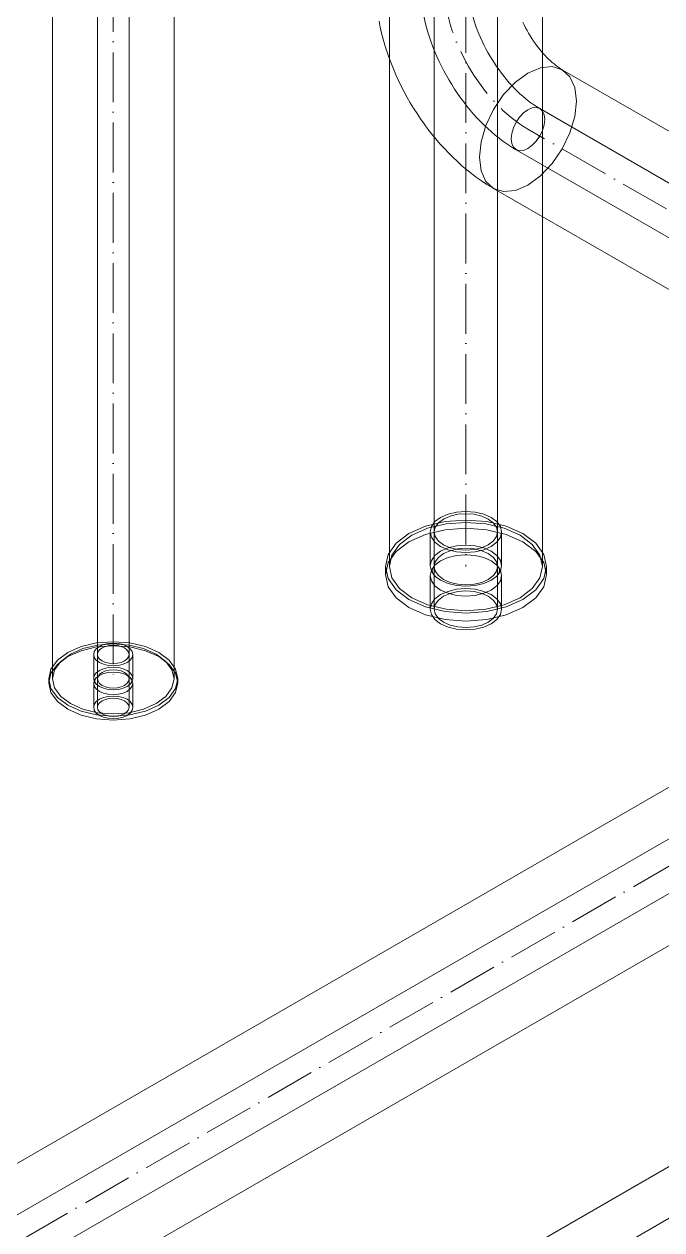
# Model space of a CAD drawing. Header units: millimetres. Extents: x -88595 to 880822, y -1054509 to -148035.
# Drawn here: x 431620.7 to 431748.6, y -325800.4 to -325558.4 of the extents above; entities that cross this region are included whole.
import ezdxf

# ---------------------------------------------------------------- set-up
doc = ezdxf.new("R2010")
doc.units = ezdxf.units.MM
doc.linetypes.add('$12$ADSK_Осевая', pattern=[14, 10, -2, 0, -2])
doc.linetypes.add('$13$ADSK_Осевая', pattern=[14, 10, -2, 0, -2])
for name, color, linetype, lineweight in [('Изоляция', 7, 'Continuous', 18), ('Трубопровод', 7, 'Continuous', 18), ('Трубопроводы', 7, 'Continuous', 18)]:
    doc.layers.add(name, color=color, linetype=linetype, lineweight=lineweight)

# ---------------------------------------------------------------- blocks, each defined once
blk = doc.blocks.new('$0$ADSK_МедьПайка_Отвод-гнутая труба - Отвод _гнутая труба_-V89-В_ОВ3_3')
at = {"layer": 'Трубопроводы', "color": 190, "true_color": 0x8000ff}
for points in [[(-8354.64, 5114.84, 0), (-8355.4, 5114.27, 0), (-8355.87, 5113.61, 0), (-8356.04, 5112.9, 0), (-8355.87, 5112.19, 0), (-8355.4, 5111.52, 0), (-8354.64, 5110.96, 0), (-8353.66, 5110.52, 0), (-8352.51, 5110.24, 0), (-8351.28, 5110.15, 0), (-8350.04, 5110.24, 0), (-8348.9, 5110.52, 0), (-8347.91, 5110.96, 0)], [(-8347.91, 5110.96, 0), (-8347.15, 5111.52, 0), (-8346.68, 5112.19, 0), (-8346.52, 5112.9, 0), (-8346.68, 5113.61, 0), (-8347.15, 5114.27, 0), (-8347.91, 5114.84, 0), (-8348.9, 5115.28, 0), (-8350.04, 5115.55, 0), (-8351.28, 5115.65, 0), (-8352.51, 5115.55, 0), (-8353.66, 5115.28, 0), (-8354.64, 5114.84, 0)], [(-8356.04, 5112.9, 0), (-8356.02, 5111.95, 0), (-8355.97, 5111, 0), (-8355.89, 5110.04, 0), (-8355.78, 5109.07, 0), (-8355.64, 5108.1, 0), (-8355.47, 5107.12, 0), (-8355.27, 5106.14, 0), (-8355.04, 5105.16, 0), (-8354.79, 5104.17, 0), (-8354.5, 5103.19, 0), (-8354.19, 5102.2, 0), (-8353.86, 5101.22, 0), (-8353.49, 5100.25, 0), (-8353.11, 5099.27, 0), (-8352.69, 5098.31, 0), (-8352.25, 5097.35, 0), (-8351.79, 5096.39, 0), (-8351.31, 5095.45, 0), (-8350.8, 5094.52, 0), (-8350.27, 5093.6, 0), (-8349.73, 5092.69, 0), (-8349.16, 5091.79, 0), (-8348.57, 5090.91, 0), (-8347.96, 5090.05, 0), (-8347.33, 5089.2, 0), (-8346.69, 5088.38, 0), (-8346.03, 5087.57, 0), (-8345.35, 5086.78, 0), (-8344.66, 5086.01, 0), (-8343.96, 5085.27, 0), (-8343.23, 5084.55, 0), (-8342.5, 5083.85, 0), (-8341.76, 5083.18, 0), (-8341, 5082.54, 0), (-8340.23, 5081.92, 0), (-8339.45, 5081.34, 0), (-8338.66, 5080.78, 0), (-8337.86, 5080.25, 0), (-8337.05, 5079.76, 0), (-8336.83, 5079.63, 0)], [(-8346.52, 5112.9, 0), (-8346.51, 5112.28, 0), (-8346.47, 5111.63, 0), (-8346.42, 5110.97, 0), (-8346.34, 5110.29, 0), (-8346.24, 5109.59, 0), (-8346.12, 5108.88, 0), (-8345.97, 5108.16, 0), (-8345.8, 5107.43, 0), (-8345.61, 5106.69, 0), (-8345.39, 5105.94, 0), (-8345.15, 5105.19, 0), (-8344.89, 5104.43, 0), (-8344.61, 5103.67, 0), (-8344.31, 5102.91, 0), (-8343.98, 5102.15, 0), (-8343.64, 5101.4, 0), (-8343.27, 5100.64, 0), (-8342.89, 5099.9, 0), (-8342.49, 5099.16, 0), (-8342.07, 5098.43, 0), (-8341.64, 5097.71, 0), (-8341.18, 5097, 0), (-8340.72, 5096.3, 0), (-8340.24, 5095.62, 0), (-8339.75, 5094.96, 0), (-8339.24, 5094.31, 0), (-8338.73, 5093.68, 0), (-8338.21, 5093.07, 0), (-8337.68, 5092.48, 0), (-8337.14, 5091.91, 0), (-8336.59, 5091.37, 0), (-8336.04, 5090.85, 0), (-8335.49, 5090.35, 0), (-8334.94, 5089.89, 0), (-8334.39, 5089.44, 0), (-8333.84, 5089.03, 0), (-8333.29, 5088.64, 0), (-8332.75, 5088.28, 0), (-8332.21, 5087.96, 0), (-8332.07, 5087.87, 0)], [(-8334.45, 5087.64, 0), (-8335.32, 5087, 0), (-8336.13, 5086.14, 0), (-8336.83, 5085.12, 0), (-8337.36, 5084.01, 0), (-8337.7, 5082.88, 0), (-8337.81, 5081.81, 0), (-8337.7, 5080.87, 0), (-8337.36, 5080.12, 0), (-8336.83, 5079.63, 0), (-8336.13, 5079.41, 0), (-8335.32, 5079.49, 0), (-8334.45, 5079.86, 0)], [(-8334.45, 5079.86, 0), (-8333.58, 5080.5, 0), (-8332.76, 5081.36, 0), (-8332.07, 5082.38, 0), (-8331.53, 5083.49, 0), (-8331.2, 5084.62, 0), (-8331.08, 5085.69, 0), (-8331.2, 5086.63, 0), (-8331.53, 5087.38, 0), (-8332.07, 5087.87, 0), (-8332.76, 5088.09, 0), (-8333.58, 5088.01, 0), (-8334.45, 5087.64, 0)]]:
    blk.add_polyline3d(points, dxfattribs=at)
blk = doc.blocks.new('$0$ADSK_МедьПайка_Муфта - Муфта медная под пайку-91183-В_ОВ3_3')
at = {"layer": 'Трубопроводы', "color": 190, "true_color": 0x8000ff}
for p, q in [((-8421.53, 4978.3), (-8421.53, 4973.49)), ((-8420.77, 4978.3), (-8420.77, 4967.69)), ((-8414.42, 4967.69), (-8414.42, 4978.3)), ((-8413.66, 4973.49), (-8413.66, 4978.3)), ((-8421.53, 4972.51), (-8421.53, 4967.69)), ((-8413.66, 4967.69), (-8413.66, 4972.51))]:
    blk.add_line(p, q, dxfattribs=at)
for points in [[(-8414.82, 4979.91, 0), (-8415.63, 4980.27, 0), (-8416.58, 4980.5, 0), (-8417.6, 4980.58, 0), (-8418.62, 4980.5, 0), (-8419.57, 4980.27, 0), (-8420.38, 4979.91, 0), (-8421.01, 4979.44, 0), (-8421.4, 4978.89, 0), (-8421.53, 4978.3, 0), (-8421.4, 4977.72, 0), (-8421.01, 4977.17, 0), (-8420.38, 4976.7, 0)], [(-8419.84, 4977.01, 0), (-8420.35, 4977.39, 0), (-8420.67, 4977.83, 0), (-8420.77, 4978.3, 0), (-8420.67, 4978.78, 0), (-8420.35, 4979.22, 0), (-8419.84, 4979.6, 0), (-8419.19, 4979.89, 0), (-8418.42, 4980.07, 0), (-8417.6, 4980.14, 0), (-8416.78, 4980.07, 0), (-8416.01, 4979.89, 0), (-8415.35, 4979.6, 0)], [(-8420.38, 4976.7, 0), (-8419.57, 4976.34, 0), (-8418.62, 4976.11, 0), (-8417.6, 4976.03, 0), (-8416.58, 4976.11, 0), (-8415.63, 4976.34, 0), (-8414.82, 4976.7, 0), (-8414.19, 4977.17, 0), (-8413.8, 4977.72, 0), (-8413.66, 4978.3, 0), (-8413.8, 4978.89, 0), (-8414.19, 4979.44, 0), (-8414.82, 4979.91, 0)], [(-8415.35, 4979.6, 0), (-8414.85, 4979.22, 0), (-8414.53, 4978.78, 0), (-8414.42, 4978.3, 0), (-8414.53, 4977.83, 0), (-8414.85, 4977.39, 0), (-8415.35, 4977.01, 0), (-8416.01, 4976.72, 0), (-8416.78, 4976.53, 0), (-8417.6, 4976.47, 0), (-8418.42, 4976.53, 0), (-8419.19, 4976.72, 0), (-8419.84, 4977.01, 0)], [(-8414.82, 4975.09, 0), (-8415.63, 4975.45, 0), (-8416.58, 4975.68, 0), (-8417.6, 4975.76, 0), (-8418.62, 4975.68, 0), (-8419.57, 4975.45, 0), (-8420.38, 4975.09, 0), (-8421.01, 4974.62, 0), (-8421.4, 4974.07, 0), (-8421.53, 4973.49, 0), (-8421.4, 4972.9, 0), (-8421.01, 4972.35, 0), (-8420.38, 4971.88, 0)], [(-8420.38, 4970.9, 0), (-8421.01, 4971.37, 0), (-8421.4, 4971.92, 0), (-8421.53, 4972.51, 0), (-8421.4, 4973.09, 0), (-8421.01, 4973.64, 0), (-8420.38, 4974.11, 0), (-8419.57, 4974.47, 0), (-8418.62, 4974.7, 0), (-8417.6, 4974.78, 0), (-8416.58, 4974.7, 0), (-8415.63, 4974.47, 0), (-8414.82, 4974.11, 0)], [(-8420.93, 4973.71, 0), (-8421, 4973.65, 0), (-8421.06, 4973.59, 0), (-8421.11, 4973.53, 0), (-8421.15, 4973.47, 0), (-8421.19, 4973.41, 0), (-8421.23, 4973.36, 0), (-8421.25, 4973.3, 0), (-8421.28, 4973.25, 0), (-8421.3, 4973.21, 0), (-8421.31, 4973.16, 0), (-8421.32, 4973.12, 0), (-8421.33, 4973.08, 0), (-8421.33, 4973.04, 0), (-8421.33, 4973, 0), (-8421.33, 4972.96, 0), (-8421.33, 4972.91, 0), (-8421.32, 4972.87, 0), (-8421.31, 4972.83, 0), (-8421.29, 4972.78, 0), (-8421.28, 4972.74, 0), (-8421.25, 4972.69, 0), (-8421.22, 4972.63, 0), (-8421.19, 4972.58, 0), (-8421.15, 4972.52, 0), (-8421.11, 4972.46, 0), (-8421.05, 4972.4, 0), (-8421, 4972.34, 0), (-8420.93, 4972.28, 0)], [(-8420.38, 4971.88, 0), (-8419.57, 4971.52, 0), (-8418.62, 4971.29, 0), (-8417.6, 4971.21, 0), (-8416.58, 4971.29, 0), (-8415.63, 4971.52, 0), (-8414.82, 4971.88, 0), (-8414.19, 4972.35, 0), (-8413.8, 4972.9, 0), (-8413.66, 4973.49, 0), (-8413.8, 4974.07, 0), (-8414.19, 4974.62, 0), (-8414.82, 4975.09, 0)], [(-8414.82, 4974.11, 0), (-8414.19, 4973.64, 0), (-8413.8, 4973.09, 0), (-8413.66, 4972.51, 0), (-8413.8, 4971.92, 0), (-8414.19, 4971.37, 0), (-8414.82, 4970.9, 0), (-8415.63, 4970.54, 0), (-8416.58, 4970.31, 0), (-8417.6, 4970.23, 0), (-8418.62, 4970.31, 0), (-8419.57, 4970.54, 0), (-8420.38, 4970.9, 0)], [(-8414.26, 4973.71, 0), (-8414.2, 4973.65, 0), (-8414.14, 4973.59, 0), (-8414.09, 4973.53, 0), (-8414.04, 4973.47, 0), (-8414, 4973.41, 0), (-8413.97, 4973.36, 0), (-8413.94, 4973.3, 0), (-8413.92, 4973.25, 0), (-8413.9, 4973.21, 0), (-8413.89, 4973.16, 0), (-8413.88, 4973.12, 0), (-8413.87, 4973.08, 0), (-8413.86, 4973.04, 0), (-8413.86, 4973, 0), (-8413.86, 4972.96, 0), (-8413.87, 4972.91, 0), (-8413.88, 4972.87, 0), (-8413.89, 4972.83, 0), (-8413.9, 4972.78, 0), (-8413.92, 4972.74, 0), (-8413.94, 4972.69, 0), (-8413.97, 4972.63, 0), (-8414.01, 4972.58, 0), (-8414.04, 4972.52, 0), (-8414.09, 4972.46, 0), (-8414.14, 4972.4, 0), (-8414.2, 4972.34, 0), (-8414.26, 4972.28, 0)], [(-8420.38, 4966.08, 0), (-8421.01, 4966.55, 0), (-8421.4, 4967.1, 0), (-8421.53, 4967.69, 0), (-8421.4, 4968.28, 0), (-8421.01, 4968.83, 0), (-8420.38, 4969.3, 0), (-8419.57, 4969.66, 0), (-8418.62, 4969.88, 0), (-8417.6, 4969.96, 0), (-8416.58, 4969.88, 0), (-8415.63, 4969.66, 0), (-8414.82, 4969.3, 0)], [(-8415.35, 4968.99, 0), (-8416.01, 4969.28, 0), (-8416.78, 4969.46, 0), (-8417.6, 4969.52, 0), (-8418.42, 4969.46, 0), (-8419.19, 4969.28, 0), (-8419.84, 4968.99, 0), (-8420.35, 4968.61, 0), (-8420.67, 4968.16, 0), (-8420.77, 4967.69, 0), (-8420.67, 4967.21, 0), (-8420.35, 4966.77, 0), (-8419.84, 4966.39, 0)], [(-8414.82, 4969.3, 0), (-8414.19, 4968.83, 0), (-8413.8, 4968.28, 0), (-8413.66, 4967.69, 0), (-8413.8, 4967.1, 0), (-8414.19, 4966.55, 0), (-8414.82, 4966.08, 0), (-8415.63, 4965.72, 0), (-8416.58, 4965.49, 0), (-8417.6, 4965.42, 0), (-8418.62, 4965.49, 0), (-8419.57, 4965.72, 0), (-8420.38, 4966.08, 0)], [(-8419.84, 4966.39, 0), (-8419.19, 4966.1, 0), (-8418.42, 4965.92, 0), (-8417.6, 4965.86, 0), (-8416.78, 4965.92, 0), (-8416.01, 4966.1, 0), (-8415.35, 4966.39, 0), (-8414.85, 4966.77, 0), (-8414.53, 4967.21, 0), (-8414.42, 4967.69, 0), (-8414.53, 4968.16, 0), (-8414.85, 4968.61, 0), (-8415.35, 4968.99, 0)]]:
    blk.add_polyline3d(points, dxfattribs=at)
blk = doc.blocks.new('$0$ADSK_МедьПайка_Муфта - Муфта медная под пайку-4466393-В_ОВ3_3')
at = {"layer": 'Трубопроводы', "color": 134, "true_color": 0x00a6a6}
for p, q in [((-8354.05, 5002.9), (-8354.05, 4996.12)), ((-8353.24, 5002.9), (-8353.24, 4987.38)), ((-8340.54, 4987.38), (-8340.54, 5002.9)), ((-8339.73, 4996.12), (-8339.73, 5002.9)), ((-8354.05, 4994.16), (-8354.05, 4987.38)), ((-8339.73, 4987.38), (-8339.73, 4994.16))]:
    blk.add_line(p, q, dxfattribs=at)
for points in [[(-8341.82, 5005.82, 0), (-8343.31, 5006.48, 0), (-8345.03, 5006.89, 0), (-8346.89, 5007.03, 0), (-8348.74, 5006.89, 0), (-8350.47, 5006.48, 0), (-8351.95, 5005.82, 0), (-8353.09, 5004.96, 0), (-8353.8, 5003.97, 0), (-8354.05, 5002.9, 0), (-8353.8, 5001.83, 0), (-8353.09, 5000.83, 0), (-8351.95, 4999.97, 0)], [(-8351.38, 5000.3, 0), (-8352.39, 5001.06, 0), (-8353.02, 5001.95, 0), (-8353.24, 5002.9, 0), (-8353.02, 5003.84, 0), (-8352.39, 5004.73, 0), (-8351.38, 5005.49, 0), (-8350.06, 5006.07, 0), (-8348.53, 5006.44, 0), (-8346.89, 5006.56, 0), (-8345.24, 5006.44, 0), (-8343.71, 5006.07, 0), (-8342.4, 5005.49, 0)], [(-8351.95, 4999.97, 0), (-8350.47, 4999.32, 0), (-8348.74, 4998.9, 0), (-8346.89, 4998.76, 0), (-8345.03, 4998.9, 0), (-8343.31, 4999.32, 0), (-8341.82, 4999.97, 0), (-8340.69, 5000.83, 0), (-8339.97, 5001.83, 0), (-8339.73, 5002.9, 0), (-8339.97, 5003.97, 0), (-8340.69, 5004.96, 0), (-8341.82, 5005.82, 0)], [(-8342.4, 5005.49, 0), (-8341.39, 5004.73, 0), (-8340.75, 5003.84, 0), (-8340.54, 5002.9, 0), (-8340.75, 5001.95, 0), (-8341.39, 5001.06, 0), (-8342.4, 5000.3, 0), (-8343.71, 4999.72, 0), (-8345.24, 4999.35, 0), (-8346.89, 4999.23, 0), (-8348.53, 4999.35, 0), (-8350.06, 4999.72, 0), (-8351.38, 5000.3, 0)], [(-8341.82, 4999.04, 0), (-8343.31, 4999.7, 0), (-8345.03, 5000.11, 0), (-8346.89, 5000.25, 0), (-8348.74, 5000.11, 0), (-8350.47, 4999.7, 0), (-8351.95, 4999.04, 0), (-8353.09, 4998.19, 0), (-8353.8, 4997.19, 0), (-8354.05, 4996.12, 0), (-8353.8, 4995.05, 0), (-8353.09, 4994.05, 0), (-8351.95, 4993.2, 0)], [(-8351.95, 4991.24, 0), (-8353.09, 4992.09, 0), (-8353.8, 4993.09, 0), (-8354.05, 4994.16, 0), (-8353.8, 4995.23, 0), (-8353.09, 4996.23, 0), (-8351.95, 4997.08, 0), (-8350.47, 4997.74, 0), (-8348.74, 4998.15, 0), (-8346.89, 4998.29, 0), (-8345.03, 4998.15, 0), (-8343.31, 4997.74, 0), (-8341.82, 4997.08, 0)], [(-8351.95, 4993.2, 0), (-8350.47, 4992.54, 0), (-8348.74, 4992.13, 0), (-8346.89, 4991.99, 0), (-8345.03, 4992.13, 0), (-8343.31, 4992.54, 0), (-8341.82, 4993.2, 0), (-8340.69, 4994.05, 0), (-8339.97, 4995.05, 0), (-8339.73, 4996.12, 0), (-8339.97, 4997.19, 0), (-8340.69, 4998.19, 0), (-8341.82, 4999.04, 0)], [(-8352.96, 4996.35, 0), (-8353.07, 4996.24, 0), (-8353.17, 4996.13, 0), (-8353.27, 4996.03, 0), (-8353.34, 4995.92, 0), (-8353.41, 4995.83, 0), (-8353.47, 4995.73, 0), (-8353.52, 4995.64, 0), (-8353.56, 4995.56, 0), (-8353.59, 4995.48, 0), (-8353.61, 4995.4, 0), (-8353.63, 4995.33, 0), (-8353.64, 4995.27, 0), (-8353.65, 4995.2, 0), (-8353.65, 4995.14, 0), (-8353.65, 4995.07, 0), (-8353.64, 4995.01, 0), (-8353.63, 4994.94, 0), (-8353.61, 4994.87, 0), (-8353.59, 4994.79, 0), (-8353.55, 4994.72, 0), (-8353.52, 4994.63, 0), (-8353.47, 4994.54, 0), (-8353.41, 4994.45, 0), (-8353.34, 4994.35, 0), (-8353.26, 4994.25, 0), (-8353.17, 4994.14, 0), (-8353.07, 4994.03, 0), (-8352.96, 4993.93, 0)], [(-8341.82, 4997.08, 0), (-8340.69, 4996.23, 0), (-8339.97, 4995.23, 0), (-8339.73, 4994.16, 0), (-8339.97, 4993.09, 0), (-8340.69, 4992.09, 0), (-8341.82, 4991.24, 0), (-8343.31, 4990.58, 0), (-8345.03, 4990.17, 0), (-8346.89, 4990.03, 0), (-8348.74, 4990.17, 0), (-8350.47, 4990.58, 0), (-8351.95, 4991.24, 0)], [(-8340.82, 4996.35, 0), (-8340.7, 4996.24, 0), (-8340.6, 4996.13, 0), (-8340.51, 4996.03, 0), (-8340.43, 4995.92, 0), (-8340.36, 4995.83, 0), (-8340.31, 4995.73, 0), (-8340.26, 4995.64, 0), (-8340.22, 4995.56, 0), (-8340.19, 4995.48, 0), (-8340.17, 4995.4, 0), (-8340.15, 4995.33, 0), (-8340.14, 4995.27, 0), (-8340.13, 4995.2, 0), (-8340.13, 4995.14, 0), (-8340.13, 4995.07, 0), (-8340.14, 4995.01, 0), (-8340.15, 4994.94, 0), (-8340.17, 4994.87, 0), (-8340.19, 4994.79, 0), (-8340.22, 4994.72, 0), (-8340.26, 4994.63, 0), (-8340.31, 4994.54, 0), (-8340.37, 4994.45, 0), (-8340.43, 4994.35, 0), (-8340.51, 4994.25, 0), (-8340.61, 4994.14, 0), (-8340.71, 4994.03, 0), (-8340.82, 4993.93, 0)], [(-8351.95, 4984.46, 0), (-8353.09, 4985.32, 0), (-8353.8, 4986.31, 0), (-8354.05, 4987.38, 0), (-8353.8, 4988.45, 0), (-8353.09, 4989.45, 0), (-8351.95, 4990.31, 0), (-8350.47, 4990.96, 0), (-8348.74, 4991.38, 0), (-8346.89, 4991.52, 0), (-8345.03, 4991.38, 0), (-8343.31, 4990.96, 0), (-8341.82, 4990.31, 0)], [(-8342.4, 4989.97, 0), (-8343.71, 4990.56, 0), (-8345.24, 4990.92, 0), (-8346.89, 4991.05, 0), (-8348.53, 4990.92, 0), (-8350.06, 4990.56, 0), (-8351.38, 4989.97, 0), (-8352.39, 4989.22, 0), (-8353.02, 4988.33, 0), (-8353.24, 4987.38, 0), (-8353.02, 4986.43, 0), (-8352.39, 4985.55, 0), (-8351.38, 4984.79, 0)], [(-8341.82, 4990.31, 0), (-8340.69, 4989.45, 0), (-8339.97, 4988.45, 0), (-8339.73, 4987.38, 0), (-8339.97, 4986.31, 0), (-8340.69, 4985.32, 0), (-8341.82, 4984.46, 0), (-8343.31, 4983.8, 0), (-8345.03, 4983.39, 0), (-8346.89, 4983.25, 0), (-8348.74, 4983.39, 0), (-8350.47, 4983.8, 0), (-8351.95, 4984.46, 0)], [(-8351.38, 4984.79, 0), (-8350.06, 4984.21, 0), (-8348.53, 4983.84, 0), (-8346.89, 4983.72, 0), (-8345.24, 4983.84, 0), (-8343.71, 4984.21, 0), (-8342.4, 4984.79, 0), (-8341.39, 4985.55, 0), (-8340.75, 4986.43, 0), (-8340.54, 4987.38, 0), (-8340.75, 4988.33, 0), (-8341.39, 4989.22, 0), (-8342.4, 4989.97, 0)]]:
    blk.add_polyline3d(points, dxfattribs=at)

msp = doc.modelspace()

# ---------------------------------------------------------------- linework, layer by layer
at = {"layer": 'Изоляция', "color": 134, "true_color": 0x00a6a6}
for p, q in [((431693.95, -322029.1), (431693.95, -325667.24)), ((431724.65, -325667.24), (431724.65, -322029.1)), ((431986.9, -325650.89), (431382.85, -325999.64)), ((431693.14, -325667.24), (431693.14, -325668.87)), ((431725.46, -325668.87), (431725.46, -325667.24))]:
    msp.add_line(p, q, dxfattribs=at)
at = {"layer": 'Изоляция', "color": 190, "true_color": 0x8000ff}
for p, q in [((431626.41, -322039.04), (431626.41, -325689.79)), ((431650.76, -325689.79), (431650.76, -322039.04)), ((431854.06, -325639.95), (431728.62, -325567.53)), ((431714.86, -325591.36), (431840.3, -325663.78)), ((431840.3, -325659.38), (431394.09, -325917)), ((431407.85, -325940.83), (431854.06, -325683.22)), ((431625.65, -325689.79), (431625.65, -325690.61)), ((431651.52, -325690.61), (431651.52, -325689.79))]:
    msp.add_line(p, q, dxfattribs=at)
for points in [[(431691.87, -325557.75, 0), (431692.12, -325558.97, 0), (431692.4, -325560.19, 0), (431692.72, -325561.4, 0), (431693.06, -325562.61, 0), (431693.44, -325563.81, 0), (431693.85, -325565, 0), (431694.29, -325566.18, 0), (431694.76, -325567.36, 0), (431695.26, -325568.52, 0), (431695.78, -325569.67, 0), (431696.34, -325570.82, 0), (431696.92, -325571.94, 0), (431697.52, -325573.06, 0), (431698.15, -325574.16, 0), (431698.81, -325575.25, 0), (431699.49, -325576.32, 0), (431700.2, -325577.37, 0), (431700.93, -325578.41, 0), (431701.68, -325579.43, 0), (431702.45, -325580.43, 0), (431703.25, -325581.4, 0), (431704.07, -325582.36, 0), (431704.92, -325583.29, 0), (431705.78, -325584.2, 0), (431706.67, -325585.09, 0), (431707.58, -325585.95, 0), (431708.51, -325586.79, 0), (431709.46, -325587.6, 0), (431710.44, -325588.38, 0), (431711.43, -325589.13, 0), (431712.45, -325589.85, 0), (431713.5, -325590.54, 0), (431714.56, -325591.19, 0), (431714.86, -325591.36, 0)], [(431720.69, -325557.97, 0), (431720.96, -325558.53, 0), (431721.25, -325559.09, 0), (431721.55, -325559.65, 0), (431721.87, -325560.2, 0), (431722.2, -325560.74, 0), (431722.54, -325561.28, 0), (431722.88, -325561.8, 0), (431723.24, -325562.31, 0), (431723.61, -325562.8, 0), (431723.98, -325563.28, 0), (431724.35, -325563.74, 0), (431724.73, -325564.18, 0), (431725.11, -325564.6, 0), (431725.49, -325565, 0), (431725.87, -325565.38, 0), (431726.24, -325565.73, 0), (431726.61, -325566.06, 0), (431726.97, -325566.36, 0), (431727.31, -325566.64, 0), (431727.65, -325566.89, 0), (431727.97, -325567.12, 0), (431728.27, -325567.31, 0), (431728.54, -325567.49, 0), (431728.62, -325567.53, 0)], [(431721.74, -325568.21, 0), (431724.25, -325567.14, 0), (431726.6, -325566.9, 0), (431728.62, -325567.53, 0), (431730.16, -325568.96, 0), (431731.13, -325571.11, 0), (431731.47, -325573.83, 0)], [(431731.47, -325573.83, 0), (431731.13, -325571.11, 0), (431730.16, -325568.96, 0), (431728.62, -325567.53, 0), (431726.6, -325566.9, 0), (431724.25, -325567.14, 0), (431721.74, -325568.21, 0)], [(431712.01, -325585.06, 0), (431712.34, -325581.96, 0), (431713.31, -325578.69, 0), (431714.86, -325575.47, 0), (431716.87, -325572.52, 0), (431719.22, -325570.04, 0), (431721.74, -325568.21, 0)], [(431721.74, -325568.21, 0), (431719.22, -325570.04, 0), (431716.87, -325572.52, 0), (431714.86, -325575.47, 0), (431713.31, -325578.69, 0), (431712.34, -325581.96, 0), (431712.01, -325585.06, 0)], [(431731.47, -325573.83, 0), (431731.13, -325576.92, 0), (431730.16, -325580.2, 0), (431728.62, -325583.42, 0), (431726.6, -325586.36, 0), (431724.25, -325588.84, 0), (431721.74, -325590.68, 0)], [(431721.74, -325590.68, 0), (431724.25, -325588.84, 0), (431726.6, -325586.36, 0), (431728.62, -325583.42, 0), (431730.16, -325580.2, 0), (431731.13, -325576.92, 0), (431731.47, -325573.83, 0)], [(431721.74, -325590.68, 0), (431719.22, -325591.75, 0), (431716.87, -325591.98, 0), (431714.86, -325591.36, 0), (431713.31, -325589.93, 0), (431712.34, -325587.78, 0), (431712.01, -325585.06, 0)], [(431712.01, -325585.06, 0), (431712.34, -325587.78, 0), (431713.31, -325589.93, 0), (431714.86, -325591.36, 0), (431716.87, -325591.98, 0), (431719.22, -325591.75, 0), (431721.74, -325590.68, 0)], [(431647.73, -325684.51, 0), (431645.05, -325683.32, 0), (431641.93, -325682.58, 0), (431638.59, -325682.32, 0), (431635.24, -325682.58, 0), (431632.12, -325683.32, 0), (431629.44, -325684.51, 0)], [(431629.44, -325685.32, 0), (431632.12, -325684.14, 0), (431635.24, -325683.39, 0), (431638.59, -325683.14, 0), (431641.93, -325683.39, 0), (431645.05, -325684.14, 0), (431647.73, -325685.32, 0)], [(431629.98, -325684.82, 0), (431632.5, -325683.7, 0), (431635.43, -325683, 0), (431638.59, -325682.76, 0), (431641.74, -325683, 0), (431644.67, -325683.7, 0), (431647.19, -325684.82, 0)], [(431629.44, -325684.51, 0), (431627.38, -325686.05, 0), (431626.09, -325687.86, 0), (431625.65, -325689.79, 0), (431626.09, -325691.72, 0), (431627.38, -325693.52, 0), (431629.44, -325695.07, 0)], [(431629.44, -325695.89, 0), (431627.38, -325694.34, 0), (431626.09, -325692.54, 0), (431625.65, -325690.61, 0), (431626.09, -325688.67, 0), (431627.38, -325686.87, 0), (431629.44, -325685.32, 0)], [(431629.98, -325694.76, 0), (431628.04, -325693.3, 0), (431626.82, -325691.61, 0), (431626.41, -325689.79, 0), (431626.82, -325687.97, 0), (431628.04, -325686.27, 0), (431629.98, -325684.82, 0)], [(431647.19, -325684.82, 0), (431649.13, -325686.27, 0), (431650.35, -325687.97, 0), (431650.76, -325689.79, 0), (431650.35, -325691.61, 0), (431649.13, -325693.3, 0), (431647.19, -325694.76, 0)], [(431647.73, -325695.07, 0), (431649.79, -325693.52, 0), (431651.08, -325691.72, 0), (431651.52, -325689.79, 0), (431651.08, -325687.86, 0), (431649.79, -325686.05, 0), (431647.73, -325684.51, 0)], [(431647.73, -325685.32, 0), (431649.79, -325686.87, 0), (431651.08, -325688.67, 0), (431651.52, -325690.61, 0), (431651.08, -325692.54, 0), (431649.79, -325694.34, 0), (431647.73, -325695.89, 0)], [(431629.44, -325695.07, 0), (431632.12, -325696.26, 0), (431635.24, -325697, 0), (431638.59, -325697.26, 0), (431641.93, -325697, 0), (431645.05, -325696.26, 0), (431647.73, -325695.07, 0)], [(431647.19, -325694.76, 0), (431644.67, -325695.88, 0), (431641.74, -325696.58, 0), (431638.59, -325696.82, 0), (431635.43, -325696.58, 0), (431632.5, -325695.88, 0), (431629.98, -325694.76, 0)], [(431647.73, -325695.89, 0), (431645.05, -325697.07, 0), (431641.93, -325697.82, 0), (431638.59, -325698.07, 0), (431635.24, -325697.82, 0), (431632.12, -325697.07, 0), (431629.44, -325695.89, 0)]]:
    msp.add_polyline3d(points, dxfattribs=at)
at = {"layer": 'Изоляция', "color": 134, "true_color": 0x00a6a6}
for points in [[(431720.72, -325660.64, 0), (431717.38, -325659.16, 0), (431713.48, -325658.23, 0), (431709.3, -325657.91, 0), (431705.11, -325658.23, 0), (431701.22, -325659.16, 0), (431697.87, -325660.64, 0)], [(431698.44, -325660.97, 0), (431701.62, -325659.56, 0), (431705.32, -325658.68, 0), (431709.3, -325658.38, 0), (431713.27, -325658.68, 0), (431716.97, -325659.56, 0), (431720.15, -325660.97, 0)], [(431697.87, -325660.64, 0), (431695.3, -325662.57, 0), (431693.69, -325664.82, 0), (431693.14, -325667.24, 0), (431693.69, -325669.65, 0), (431695.3, -325671.9, 0), (431697.87, -325673.84, 0)], [(431698.44, -325673.5, 0), (431696, -325671.67, 0), (431694.47, -325669.53, 0), (431693.95, -325667.24, 0), (431694.47, -325664.94, 0), (431696, -325662.81, 0), (431698.44, -325660.97, 0)], [(431697.87, -325662.27, 0), (431701.22, -325660.79, 0), (431705.11, -325659.86, 0), (431709.3, -325659.54, 0), (431713.48, -325659.86, 0), (431717.38, -325660.79, 0), (431720.72, -325662.27, 0)], [(431720.15, -325660.97, 0), (431722.59, -325662.81, 0), (431724.12, -325664.94, 0), (431724.65, -325667.24, 0), (431724.12, -325669.53, 0), (431722.59, -325671.67, 0), (431720.15, -325673.5, 0)], [(431720.72, -325673.84, 0), (431723.29, -325671.9, 0), (431724.91, -325669.65, 0), (431725.46, -325667.24, 0), (431724.91, -325664.82, 0), (431723.29, -325662.57, 0), (431720.72, -325660.64, 0)], [(431697.87, -325675.47, 0), (431695.3, -325673.54, 0), (431693.69, -325671.29, 0), (431693.14, -325668.87, 0), (431693.69, -325666.46, 0), (431695.3, -325664.21, 0), (431697.87, -325662.27, 0)], [(431720.72, -325662.27, 0), (431723.29, -325664.21, 0), (431724.91, -325666.46, 0), (431725.46, -325668.87, 0), (431724.91, -325671.29, 0), (431723.29, -325673.54, 0), (431720.72, -325675.47, 0)], [(431720.15, -325673.5, 0), (431716.97, -325674.91, 0), (431713.27, -325675.8, 0), (431709.3, -325676.1, 0), (431705.32, -325675.8, 0), (431701.62, -325674.91, 0), (431698.44, -325673.5, 0)], [(431697.87, -325673.84, 0), (431701.22, -325675.32, 0), (431705.11, -325676.25, 0), (431709.3, -325676.57, 0), (431713.48, -325676.25, 0), (431717.38, -325675.32, 0), (431720.72, -325673.84, 0)], [(431720.72, -325675.47, 0), (431717.38, -325676.95, 0), (431713.48, -325677.88, 0), (431709.3, -325678.2, 0), (431705.11, -325677.88, 0), (431701.22, -325676.95, 0), (431697.87, -325675.47, 0)]]:
    msp.add_polyline3d(points, dxfattribs=at)
at = {"layer": 'Трубопровод', "color": 134, "true_color": 0x00a6a6}
for p, q in [((431702.95, -322029.1), (431702.95, -325667.24)), ((431715.65, -325667.24), (431715.65, -322029.1)), ((431985.82, -325661.91), (431392.94, -326004.21))]:
    msp.add_line(p, q, dxfattribs=at)
at = {"layer": 'Трубопровод', "color": 134, "linetype": '$12$ADSK_Осевая', "true_color": 0x00a6a6}
msp.add_line((431709.3, -322029.1), (431709.3, -325667.24), dxfattribs=at)
msp.add_line((431709.3, -322029.1), (431709.3, -325667.24), dxfattribs=at)
at = {"layer": 'Трубопровод', "color": 190, "true_color": 0x8000ff}
for p, q in [((431635.41, -322039.04), (431635.41, -325689.79)), ((431641.76, -325689.79), (431641.76, -322039.04)), ((431849.56, -325647.74), (431724.12, -325575.32)), ((431719.36, -325583.57), (431844.8, -325655.99)), ((431844.8, -325667.18), (431398.59, -325924.79)), ((431403.35, -325933.04), (431849.56, -325675.42))]:
    msp.add_line(p, q, dxfattribs=at)
at = {"layer": 'Трубопровод', "color": 190, "linetype": '$12$ADSK_Осевая', "true_color": 0x8000ff}
for p, q in [((431638.59, -322039.04), (431638.59, -325689.79)), ((431638.59, -322039.04), (431638.59, -325689.79)), ((431847.18, -325651.87), (431721.74, -325579.44)), ((431847.18, -325651.87), (431721.74, -325579.44)), ((431400.97, -325928.92), (431847.18, -325671.3)), ((431400.97, -325928.92), (431847.18, -325671.3))]:
    msp.add_line(p, q, dxfattribs=at)
at = {"layer": 'Трубопровод', "color": 190, "true_color": 0x8000ff}
for points in [[(431718.37, -325581.39, 0), (431718.48, -325580.31, 0), (431718.82, -325579.18, 0), (431719.36, -325578.07, 0), (431720.05, -325577.05, 0), (431720.86, -325576.19, 0), (431721.74, -325575.56, 0)], [(431721.74, -325575.56, 0), (431722.61, -325575.19, 0), (431723.42, -325575.11, 0), (431724.12, -325575.32, 0), (431724.65, -325575.82, 0), (431724.99, -325576.56, 0), (431725.1, -325577.5, 0)], [(431725.1, -325577.5, 0), (431724.99, -325578.57, 0), (431724.65, -325579.7, 0), (431724.12, -325580.82, 0), (431723.42, -325581.84, 0), (431722.61, -325582.69, 0), (431721.74, -325583.33, 0)], [(431721.74, -325583.33, 0), (431720.86, -325583.7, 0), (431720.05, -325583.78, 0), (431719.36, -325583.57, 0), (431718.82, -325583.07, 0), (431718.48, -325582.33, 0), (431718.37, -325581.39, 0)], [(431636.34, -325688.49, 0), (431637, -325688.2, 0), (431637.76, -325688.02, 0), (431638.59, -325687.96, 0), (431639.41, -325688.02, 0), (431640.17, -325688.2, 0), (431640.83, -325688.49, 0)], [(431636.34, -325691.09, 0), (431635.84, -325690.71, 0), (431635.52, -325690.26, 0), (431635.41, -325689.79, 0), (431635.52, -325689.31, 0), (431635.84, -325688.87, 0), (431636.34, -325688.49, 0)], [(431640.83, -325688.49, 0), (431641.33, -325688.87, 0), (431641.65, -325689.31, 0), (431641.76, -325689.79, 0), (431641.65, -325690.26, 0), (431641.33, -325690.71, 0), (431640.83, -325691.09, 0)], [(431640.83, -325691.09, 0), (431640.17, -325691.38, 0), (431639.41, -325691.56, 0), (431638.59, -325691.62, 0), (431637.76, -325691.56, 0), (431637, -325691.38, 0), (431636.34, -325691.09, 0)]]:
    msp.add_polyline3d(points, dxfattribs=at)
at = {"layer": 'Трубопровод', "color": 134, "true_color": 0x00a6a6}
for points in [[(431704.81, -325664.65, 0), (431706.12, -325664.06, 0), (431707.65, -325663.7, 0), (431709.3, -325663.57, 0), (431710.94, -325663.7, 0), (431712.47, -325664.06, 0), (431713.79, -325664.65, 0)], [(431704.81, -325669.83, 0), (431703.8, -325669.07, 0), (431703.16, -325668.19, 0), (431702.95, -325667.24, 0), (431703.16, -325666.29, 0), (431703.8, -325665.4, 0), (431704.81, -325664.65, 0)], [(431713.79, -325664.65, 0), (431714.8, -325665.4, 0), (431715.43, -325666.29, 0), (431715.65, -325667.24, 0), (431715.43, -325668.19, 0), (431714.8, -325669.07, 0), (431713.79, -325669.83, 0)], [(431713.79, -325669.83, 0), (431712.47, -325670.41, 0), (431710.94, -325670.78, 0), (431709.3, -325670.9, 0), (431707.65, -325670.78, 0), (431706.12, -325670.41, 0), (431704.81, -325669.83, 0)]]:
    msp.add_polyline3d(points, dxfattribs=at)
at = {"layer": 'Трубопроводы', "color": 190, "linetype": '$13$ADSK_Осевая', "true_color": 0x8000ff}
msp.add_ellipse((431721.74, -325560.01), major_axis=(-11.9, 20.61), ratio=0.57735, start_param=0.785398, end_param=2.356194, dxfattribs=at)

# ---------------------------------------------------------------- block references
at = {"layer": 'Трубопроводы', "color": 190, "true_color": 0x8000ff}
for name in ['$0$ADSK_МедьПайка_Отвод-гнутая труба - Отвод _гнутая труба_-V89-В_ОВ3_3', '$0$ADSK_МедьПайка_Муфта - Муфта медная под пайку-91183-В_ОВ3_3']:
    msp.add_blockref(name, (440056.18, -330663.19), dxfattribs=at)
at = {"layer": 'Трубопроводы', "color": 134, "true_color": 0x00a6a6}
msp.add_blockref('$0$ADSK_МедьПайка_Муфта - Муфта медная под пайку-4466393-В_ОВ3_3', (440056.18, -330663.19), dxfattribs=at)

doc.saveas('drawing.dxf')
